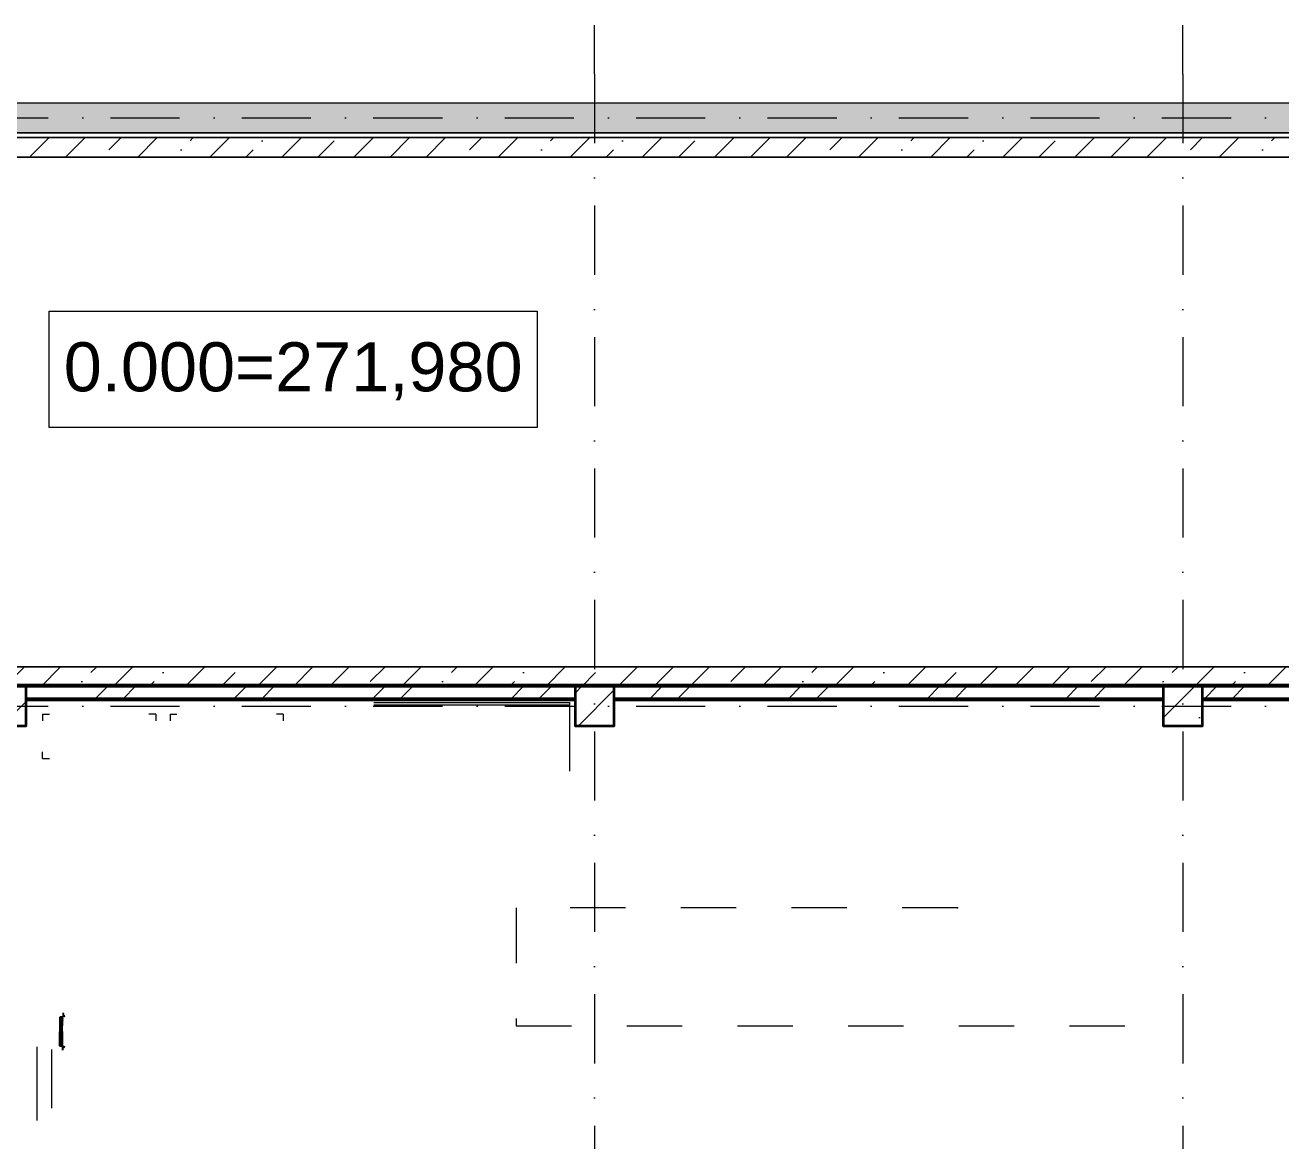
# Model space of a CAD drawing. Header units: millimetres. Extents: x -34838 to 729576, y -214038 to 121482.
# Drawn here: x 554632 to 567442, y -96171 to -84791 of the extents above; entities that cross this region are included whole.
import ezdxf
from ezdxf.enums import TextEntityAlignment as Align

# ---------------------------------------------------------------- set-up
doc = ezdxf.new("R2010")
doc.units = ezdxf.units.MM
doc.header["$MEASUREMENT"] = 0
for name, pattern in [('ШТРИХОВА 1_2', [1300, 750, -550]), ('Штриховая', [1128.888893, 564.444447, -564.444447]), ('Штрихпунктирная', [1340.555525, 705.555534, -352.777767, 0, -282.222223])]:
    doc.linetypes.add(name, pattern=pattern)
for name, color, linetype, lineweight in [('0_Ном._пера__1', 7, 'Continuous', 13), ('А _ ОСІ КООРДИНАЦІЙНІ.3D_Ном._пера__105', 7, 'Continuous', 13), ('А _ ОСІ КООРДИНАЦІЙНІ.3D_Ном._пера__25', 7, 'Continuous', 0), ('АБ _ 0 _ СТІНИ _ ЗОВНІШНІ .3D_Ном._пера__27', 7, 'Continuous', 35), ('АБ _ 0 _ СТІНИ _ ЗОВНІШНІ .3D_Ном._пера__47', 7, 'Continuous', 20), ('АБ _ 0 _ СТІНИ _ ЗОВНІШНІ .3D_Ном._пера__87', 7, 'Continuous', 13), ('АБ _ 1 _ КОЛОНИ _ КБ.3D_Ном._пера__28', 7, 'Continuous', 35)]:
    doc.layers.add(name, color=color, linetype=linetype, lineweight=lineweight)
for name, color, linetype in [('А _ ОСІ КООРДИНАЦІЙНІ.3D', 7, 'Continuous'), ('АБ _ 0 _ СТІНИ _ ЗОВНІШНІ .3D', 7, 'Continuous'), ('АБ _ 1 _ КОЛОНИ _ КБ.3D', 7, 'Continuous'), ('АП _ ТЕП _ ЗОНИ ПРИМІЩЕНЬ .3D', 7, 'Continuous')]:
    doc.layers.add(name, color=color, linetype=linetype)
doc.styles.add('СГЕНЕРИР_СТИЛЬ_1', font='Arial.ttf')
pattern_1 = [(45, (518441.76, -97737.7), (-367.6955, 367.6955), []), (45, (518257.9, -97553.85), (-367.6955, 367.6955), [390, -130, 0, -130])]
pattern_2 = [(45, (518441.8, -97737.7), (-707.107, 707.107), []), (45, (518300.3, -97596.3), (-707.107, 707.107), [])]

# ---------------------------------------------------------------- blocks, each defined once
blk = doc.blocks.new('Стена_56_1', base_point=(518367, -85738))
at = {"layer": 'АБ _ 0 _ СТІНИ _ ЗОВНІШНІ .3D', "linetype": 'Continuous', "lineweight": 0, "true_color": 0x000000}
h = blk.add_hatch(dxfattribs=at)
h.set_pattern_fill('М___БЕТОН_АРМОВАНИЙ___З__C0', color=18, style=0, pattern_type=2)
h.set_pattern_definition(pattern_1)
h.paths.add_polyline_path([(614292, -85588), (540142, -85588), (540142, -85888), (614272, -85888), (614292, -85874)])
at = {"layer": 'АБ _ 0 _ СТІНИ _ ЗОВНІШНІ .3D_Ном._пера__47', "color": 7, "linetype": 'Continuous', "lineweight": 20, "flags": 128}
for points in [[(614592, -85588), (540442, -85588)], [(540142, -85888), (614272, -85888)]]:
    blk.add_lwpolyline(points, dxfattribs=at)
blk = doc.blocks.new('Стена_64_1', base_point=(572764, -86038))
at = {"layer": 'АБ _ 0 _ СТІНИ _ ЗОВНІШНІ .3D', "linetype": 'Continuous', "lineweight": 0, "true_color": 0x000000}
h = blk.add_hatch(dxfattribs=at)
h.set_pattern_fill('М___БЕТОН_АРМОВАНИЙ___З__C0', color=18, style=0, pattern_type=2)
h.set_pattern_definition(pattern_1)
h.paths.add_polyline_path([(549568, -86138), (572664, -86138), (572664, -85938), (549568, -85938)])
at = {"layer": 'АБ _ 0 _ СТІНИ _ ЗОВНІШНІ .3D_Ном._пера__47', "color": 7, "linetype": 'Continuous', "lineweight": 20, "flags": 128}
for points in [[(572664, -85938), (549368, -85938)], [(549568, -86138), (572664, -86138)]]:
    blk.add_lwpolyline(points, dxfattribs=at)
blk = doc.blocks.new('Стена_71_1', base_point=(548807, -91598))
at = {"layer": 'АБ _ 0 _ СТІНИ _ ЗОВНІШНІ .3D', "linetype": 'Continuous', "lineweight": 0, "true_color": 0x000000}
h = blk.add_hatch(dxfattribs=at)
h.set_pattern_fill('М___ЦЕГЛА_ОБЛИЧКУВАЛЬНА__3B', color=18, style=0, pattern_type=2)
h.set_pattern_definition(pattern_2)
h.paths.add_polyline_path([(554642, -91658), (560242, -91658), (560242, -91538), (554642, -91538)])
h = blk.add_hatch(dxfattribs=at)
h.set_pattern_fill('М___ЦЕГЛА_ОБЛИЧКУВАЛЬНА__3B', color=18, style=0, pattern_type=2)
h.set_pattern_definition(pattern_2)
h.paths.add_polyline_path([(560642, -91658), (566242, -91658), (566242, -91538), (560642, -91538)])
h = blk.add_hatch(dxfattribs=at)
h.set_pattern_fill('М___ЦЕГЛА_ОБЛИЧКУВАЛЬНА__3B', color=18, style=0, pattern_type=2)
h.set_pattern_definition(pattern_2)
h.paths.add_polyline_path([(566642, -91658), (568642, -91658), (568642, -91538), (566642, -91538)])
at = {"layer": 'АБ _ 0 _ СТІНИ _ ЗОВНІШНІ .3D_Ном._пера__27', "color": 7, "linetype": 'Continuous', "lineweight": 35}
for p, q in [((560242, -91538), (554642, -91538)), ((566242, -91538), (560642, -91538)), ((568642, -91538), (566642, -91538)), ((554642, -91658), (560242, -91658)), ((560642, -91658), (566242, -91658)), ((566642, -91658), (568642, -91658))]:
    blk.add_line(p, q, dxfattribs=at)
at = {"layer": 'АБ _ 0 _ СТІНИ _ ЗОВНІШНІ .3D_Ном._пера__87', "color": 7, "linetype": 'Continuous', "lineweight": 13, "flags": 128}
for points in [[(572844, -91518), (548727, -91518)], [(554642, -91678), (560242, -91678)], [(560642, -91678), (566242, -91678)], [(566642, -91678), (568622, -91678)]]:
    blk.add_lwpolyline(points, dxfattribs=at)
blk = doc.blocks.new('Колонна_50_1', base_point=(554442, -91738))
at = {"layer": 'АБ _ 1 _ КОЛОНИ _ КБ.3D', "linetype": 'Continuous', "lineweight": 0, "true_color": 0x000000}
h = blk.add_hatch(dxfattribs=at)
h.set_pattern_fill('М___БЕТОН_АРМОВАНИЙ___З__C0', color=18, style=0, pattern_type=2)
h.set_pattern_definition(pattern_1)
h.paths.add_polyline_path([(554642, -91538), (554242, -91538), (554242, -91938), (554642, -91938)])
at = {"layer": 'АБ _ 1 _ КОЛОНИ _ КБ.3D_Ном._пера__28', "color": 7, "linetype": 'Continuous', "lineweight": 35, "flags": 128}
blk.add_lwpolyline([(554642, -91538), (554242, -91538), (554242, -91938), (554642, -91938)], close=True, dxfattribs=at)
blk = doc.blocks.new('Колонна_51_1', base_point=(560442, -91738))
at = {"layer": 'АБ _ 1 _ КОЛОНИ _ КБ.3D', "linetype": 'Continuous', "lineweight": 0, "true_color": 0x000000}
h = blk.add_hatch(dxfattribs=at)
h.set_pattern_fill('М___БЕТОН_АРМОВАНИЙ___З__C0', color=18, style=0, pattern_type=2)
h.set_pattern_definition(pattern_1)
h.paths.add_polyline_path([(560642, -91538), (560242, -91538), (560242, -91938), (560642, -91938)])
at = {"layer": 'АБ _ 1 _ КОЛОНИ _ КБ.3D_Ном._пера__28', "color": 7, "linetype": 'Continuous', "lineweight": 35, "flags": 128}
blk.add_lwpolyline([(560642, -91538), (560242, -91538), (560242, -91938), (560642, -91938)], close=True, dxfattribs=at)
blk = doc.blocks.new('Колонна_52_1', base_point=(566442, -91738))
at = {"layer": 'АБ _ 1 _ КОЛОНИ _ КБ.3D', "linetype": 'Continuous', "lineweight": 0, "true_color": 0x000000}
h = blk.add_hatch(dxfattribs=at)
h.set_pattern_fill('М___БЕТОН_АРМОВАНИЙ___З__C0', color=18, style=0, pattern_type=2)
h.set_pattern_definition(pattern_1)
h.paths.add_polyline_path([(566642, -91538), (566242, -91538), (566242, -91938), (566642, -91938)])
at = {"layer": 'АБ _ 1 _ КОЛОНИ _ КБ.3D_Ном._пера__28', "color": 7, "linetype": 'Continuous', "lineweight": 35, "flags": 128}
blk.add_lwpolyline([(566642, -91538), (566242, -91538), (566242, -91938), (566642, -91938)], close=True, dxfattribs=at)
blk = doc.blocks.new('Линия_2_1', base_point=(564142, -93795))
at = {"layer": '0_Ном._пера__1', "color": 7, "linetype": 'Штриховая', "lineweight": 13}
blk.add_line((564142, -93795), (559642, -93795), dxfattribs=at)
at = {"layer": '0_Ном._пера__1', "color": 7, "linetype": 'Continuous', "lineweight": 13}
blk.add_point((564142, -93795), dxfattribs=at)
blk.add_point((564142, -93795), dxfattribs=at)
blk = doc.blocks.new('Стена_116_1', base_point=(549468, -91436))
at = {"layer": 'АБ _ 0 _ СТІНИ _ ЗОВНІШНІ .3D', "linetype": 'Continuous', "lineweight": 0, "true_color": 0x000000}
h = blk.add_hatch(dxfattribs=at)
h.set_pattern_fill('М___БЕТОН_АРМОВАНИЙ___З__C0', color=18, style=0, pattern_type=2)
h.set_pattern_definition(pattern_1)
h.paths.add_polyline_path([(572664, -91336), (549568, -91336), (549568, -91536), (572664, -91536)])
at = {"layer": 'АБ _ 0 _ СТІНИ _ ЗОВНІШНІ .3D_Ном._пера__47', "color": 7, "linetype": 'Continuous', "lineweight": 20, "flags": 128}
for points in [[(572664, -91336), (549568, -91336)], [(549368, -91536), (572864, -91536)]]:
    blk.add_lwpolyline(points, dxfattribs=at)
blk = doc.blocks.new('Стандартный Маркер Сетки')
at = {"layer": 'А _ ОСІ КООРДИНАЦІЙНІ.3D_Ном._пера__105', "color": 7, "linetype": 'Штрихпунктирная', "lineweight": 13}
for p, q in [((500, 0), (0, 0)), ((500, 0), (18399, 0)), ((18399, 0), (18899, 0))]:
    blk.add_line(p, q, dxfattribs=at)
at = {"layer": 'А _ ОСІ КООРДИНАЦІЙНІ.3D_Ном._пера__105', "color": 7, "linetype": 'Continuous', "lineweight": 13}
blk.add_circle((19899, 0), 1000, dxfattribs=at)
at = {"layer": 'А _ ОСІ КООРДИНАЦІЙНІ.3D_Ном._пера__105', "color": 7, "linetype": 'Штрихпунктирная', "lineweight": 13}
blk.add_point((18399, 0), dxfattribs=at)
blk.add_point((18399, 0), dxfattribs=at)
at = {"layer": 'А _ ОСІ КООРДИНАЦІЙНІ.3D_Ном._пера__25', "color": 7, "lineweight": 0, "style": 'СГЕНЕРИР_СТИЛЬ_1'}
blk.add_attdef('AC_MarkerText_1', text='', height=700, rotation=90, dxfattribs=at).set_placement((19899, 40), align=Align.MIDDLE_CENTER)
blk = doc.blocks.new('Стандартный Маркер Сетки_2')
at = {"layer": 'А _ ОСІ КООРДИНАЦІЙНІ.3D_Ном._пера__105', "color": 7, "linetype": 'Штрихпунктирная', "lineweight": 13}
blk.add_line((500, 0), (99754.182117, 0), dxfattribs=at)
at = {"layer": 'А _ ОСІ КООРДИНАЦІЙНІ.3D_Ном._пера__25', "color": 7, "lineweight": 0, "style": 'СГЕНЕРИР_СТИЛЬ_1'}
blk.add_attdef('AC_MarkerText_1', text='', height=700, dxfattribs=at).set_placement((-1000, 40.005), align=Align.MIDDLE_CENTER)

msp = doc.modelspace()

# ---------------------------------------------------------------- linework, layer by layer
at = {"layer": '0_Ном._пера__1', "color": 7, "linetype": 'Continuous', "lineweight": 13}
for p, q in [((558188.7, -91699), (560188.7, -91699)), ((560188.7, -92399), (560188.7, -91699)), ((558188.7, -91724), (560188.7, -91724)), ((554983.9, -95200.5), (554987.2, -94909.6)), ((554991.7, -94909.6), (554987.2, -94909.6)), ((554991.7, -94909.6), (554988.4, -95200.6)), ((555015.7, -94905.4), (554991.7, -94905.1)), ((554991.7, -94909.6), (554991.7, -94905.1)), ((554991.7, -94909.6), (555015.7, -94909.9)), ((555012.1, -94915.8), (555015.6, -94915.9)), ((555012.1, -94920.3), (555012.1, -94915.8)), ((555015.6, -94915.9), (555015.7, -94909.9)), ((555015.6, -94920.4), (555015.6, -94915.9)), ((555015.7, -94905.4), (555015.7, -94909.9)), ((555017.7, -94865.4), (555017.2, -94905.4)), ((555025.4, -94895.4), (555030.7, -94895.5)), ((555032.7, -94897.5), (555028, -94905.5)), ((555030, -94903.3), (555028.1, -94903.3)), ((555028.1, -94903.8), (555030, -94903.8)), ((555031.1, -94895.6), (555028.5, -94895.6)), ((555033.9, -94902.5), (555029.6, -94898)), ((555030.1, -94897.9), (555032.4, -94900.2)), ((555030.4, -94892), (555030.4, -94892.5)), ((555030.4, -94892.5), (555034.9, -94892.5)), ((555036, -94895.6), (555031.1, -94895.6)), ((555031.3, -94892), (555031.3, -94892.5)), ((555033.1, -94900.5), (555033.6, -94900.5)), ((555034.2, -94900.5), (555033.6, -94900)), ((555033.6, -94900.5), (555034.2, -94900.5)), ((555034, -94892), (555034, -94892.5)), ((555034.7, -94900), (555034.7, -94900)), ((555034.7, -94900.5), (555034.7, -94900.5)), ((555034.9, -94892), (555034.9, -94892.5)), ((554994.7, -95180.2), (554997.4, -94930.2)), ((555001.9, -94930.2), (554997.4, -94930.2)), ((555001.9, -94930.2), (554999.2, -95180.2)), ((555001.9, -94930.2), (555004.9, -94930.3)), ((555001.9, -94932.5), (555004.9, -94932.6)), ((555004.9, -94930.3), (555004.9, -94932.6)), ((555011.8, -94944.5), (555010.6, -95055.1)), ((555011.9, -94935.3), (555011.8, -94944.5)), ((555015.3, -94944.5), (555011.8, -94944.5)), ((555011.9, -94935.3), (555011.9, -94930.8)), ((555011.9, -94930.8), (555015.4, -94930.9)), ((555015.4, -94935.4), (555011.9, -94935.3)), ((555012.1, -94920.3), (555012, -94923.3)), ((555015.5, -94923.4), (555012, -94923.3)), ((555015.6, -94920.4), (555012.1, -94920.3)), ((555014.1, -95055.1), (555015.3, -94944.5)), ((555015.4, -94939), (555015.3, -94944.5)), ((555015.4, -94930.9), (555015.5, -94923.4)), ((555015.4, -94935.4), (555015.4, -94930.9)), ((555015.6, -94920.4), (555015.5, -94923.4)), ((555009.2, -95175.3), (555009.3, -95166.2)), ((555009.3, -95166.2), (555010.6, -95055.6)), ((555012.8, -95166.2), (555009.3, -95166.2)), ((555010.6, -95055.1), (555014.1, -95055.1)), ((555010.6, -95055.6), (555010.6, -95055.1)), ((555014.1, -95055.6), (555010.6, -95055.6)), ((555014.1, -95055.6), (555012.8, -95166.2)), ((555012.8, -95171.7), (555012.8, -95166.2)), ((555014.1, -95055.1), (555014.1, -95055.6)), ((554904.2, -95838.8), (554904.2, -95238.9)), ((554983.9, -95200.5), (554988.4, -95200.6)), ((555012.4, -95200.9), (554988.4, -95200.6)), ((554988.4, -95205.1), (554988.4, -95200.6)), ((554988.4, -95205.1), (555012.4, -95205.4)), ((554994.7, -95180.2), (554999.2, -95180.2)), ((554999.2, -95177.9), (555002.2, -95177.9)), ((554999.2, -95180.2), (555002.2, -95180.2)), ((555002.2, -95180.2), (555002.2, -95177.9)), ((555009, -95194.8), (555009.1, -95190.3)), ((555012.5, -95194.9), (555009, -95194.8)), ((555009.1, -95190.3), (555009.1, -95187.3)), ((555012.6, -95187.4), (555009.1, -95187.3)), ((555009.1, -95190.3), (555012.6, -95190.4)), ((555009.2, -95175.3), (555009.2, -95179.8)), ((555012.7, -95175.4), (555009.2, -95175.3)), ((555009.2, -95179.8), (555012.7, -95179.9)), ((555012.5, -95194.9), (555012.4, -95200.9)), ((555012.4, -95200.9), (555012.4, -95205.4)), ((555012.5, -95194.9), (555012.6, -95190.4)), ((555012.7, -95179.9), (555012.6, -95187.4)), ((555012.6, -95190.4), (555012.6, -95187.4)), ((555012.7, -95175.4), (555012.7, -95179.9)), ((555013.5, -95245.4), (555013.9, -95205.4)), ((555021.9, -95215.5), (555027.1, -95215.6)), ((555029.2, -95213.5), (555024.6, -95205.5)), ((555024.7, -95207.2), (555026.6, -95207.3)), ((555026.6, -95207.8), (555024.7, -95207.7)), ((555027.6, -95215.5), (555025, -95215.4)), ((555030.5, -95208.6), (555026.1, -95213)), ((555026.6, -95213.1), (555028.9, -95210.9)), ((555026.8, -95218.6), (555031.3, -95218.6)), ((555026.8, -95219.1), (555026.8, -95218.6)), ((555027.1, -95215.6), (555033.1, -95215.6)), ((555032.4, -95215.5), (555027.6, -95215.5)), ((555027.7, -95219.1), (555027.7, -95218.6)), ((555029.6, -95210.6), (555030.2, -95210.6)), ((555030.2, -95210.6), (555030.8, -95210.6)), ((555030.8, -95210.6), (555030.2, -95211.1)), ((555030.4, -95219.1), (555030.4, -95218.6)), ((555031.3, -95210.6), (555031.2, -95210.6)), ((555031.3, -95211.1), (555031.2, -95211.1)), ((555031.3, -95210.6), (555033.8, -95210.6)), ((555033.8, -95211.1), (555031.3, -95211.1)), ((555031.3, -95219.1), (555031.3, -95218.6)), ((555033.1, -95215.5), (555032.4, -95215.5)), ((555033, -95218.6), (555032.9, -95218.6)), ((555032.9, -95219.1), (555032.9, -95218.6)), ((555033, -95219.1), (555033, -95218.6)), ((555033.7, -95219.1), (555033.7, -95218.6)), ((555033.7, -95219.1), (555033.7, -95218.6)), ((555036.1, -95219.1), (555036.1, -95218.6))]:
    msp.add_line(p, q, dxfattribs=at)
at = {"layer": '0_Ном._пера__1', "color": 7, "linetype": 'Штриховая', "lineweight": 13}
for p, q in [((559641.8, -93795.1), (559641.8, -94997.7)), ((559641.8, -94997.7), (566241.8, -94997.7))]:
    msp.add_line(p, q, dxfattribs=at)
at = {"layer": '0_Ном._пера__1', "color": 7, "linetype": 'ШТРИХОВА 1_2', "lineweight": 13}
msp.add_line((554756, -95961.9), (554756, -94661.9), dxfattribs=at)
at = {"layer": '0_Ном._пера__1', "color": 7, "linetype": 'Continuous', "lineweight": 13, "flags": 128}
msp.add_lwpolyline([(554876.2, -87709.4), (559856.8, -87709.4), (559856.8, -88895.1), (554876.2, -88895.1)], close=True, dxfattribs=at)
at = {"layer": '0_Ном._пера__1', "color": 7, "linetype": 'Continuous', "lineweight": 13}
for points in [[(554810.6, -91817.4), (554810.6, -91887.4)], [(554810.6, -91817.4), (554880.6, -91817.4)], [(555965.2, -91817.4), (555895.2, -91817.4)], [(555965.2, -91817.4), (555965.2, -91887.4)], [(556110.6, -91817.4), (556110.6, -91887.4)], [(556110.6, -91817.4), (556180.6, -91817.4)], [(557265.2, -91817.4), (557195.2, -91817.4)], [(557265.2, -91817.4), (557265.2, -91887.4)], [(554810.6, -92272), (554810.6, -92202)], [(554810.6, -92272), (554880.6, -92272)]]:
    msp.add_lwpolyline(points, dxfattribs=at)
at = {"layer": '0_Ном._пера__1', "color": 7, "linetype": 'Continuous', "lineweight": 13, "flags": 128}
for points in [[(555023.7, -94899.1), (555023.3, -94900.4), (555023.1, -94901.8), (555023, -94902.4), (555023, -94903.8)], [(555027.4, -94905.5), (555032.4, -94897.1)], [(555032.3, -94904.6), (555033.4, -94904.6)], [(555034.7, -94900), (555034.3, -94900), (555034.1, -94900), (555034, -94900), (555033.7, -94900), (555033.7, -94900), (555033.6, -94900)], [(555034.2, -94900.5), (555034.2, -94900.5), (555034.2, -94900.5), (555034.3, -94900.5), (555034.4, -94900.5), (555034.5, -94900.5), (555034.7, -94900.5)], [(555004.9, -94932.6), (555004.1, -94935.3), (555003.1, -94938.2), (555002.2, -94941.5), (555001.9, -94943.3), (555001.8, -94944.3), (555001.8, -94945.2)], [(555015.4, -94935.4), (555015.4, -94936), (555015.4, -94938), (555015.3, -94939.6)], [(555002.2, -95177.9), (555001.5, -95175.2), (555000.5, -95172.2), (554999.7, -95168.9), (554999.4, -95167.1), (554999.4, -95166.1), (554999.3, -95165.2)], [(555012.8, -95171.1), (555012.8, -95172.7), (555012.7, -95174.7), (555012.7, -95175.4)], [(555020.2, -95211.8), (555019.9, -95210.5), (555019.7, -95209.1), (555019.6, -95208.4), (555019.6, -95207.1)], [(555024.1, -95205.5), (555028.9, -95214)], [(555029, -95206.5), (555030, -95206.5)], [(555031.2, -95211.1), (555030.9, -95211.1), (555030.7, -95211.1), (555030.5, -95211.1), (555030.3, -95211.1), (555030.2, -95211.1), (555030.2, -95211.1)], [(555030.8, -95210.6), (555030.8, -95210.6), (555030.8, -95210.6), (555030.9, -95210.6), (555031, -95210.6), (555031.1, -95210.6), (555031.2, -95210.6)]]:
    msp.add_lwpolyline(points, dxfattribs=at)
at = {"layer": '0_Ном._пера__1', "color": 7, "linetype": 'Continuous', "lineweight": 13}
for centre, radius, start, end in [((554991.7, -94909.6), 4.5, 89.36461, 179.36461), ((555011.9, -94930.3), 14.5, 89.36461, 179.36461), ((555027.1, -94875.5), 4.5, 89.36461, 269.36461), ((555038, -94903.6), 15, 160.63088, 180.81062), ((555029, -94903.7), 6, 180.81062, 196.75434), ((555028.4, -94900.6), 5, 157.30914, 162.48087), ((555037, -94903.3), 14, 129.25182, 160.63088), ((555028.4, -94900.6), 5, 89.36461, 157.30914), ((555029, -94905.5), 3, 359.36461, 179.36461), ((555029, -94905.5), 2.5, 359.36461, 179.36461), ((555029, -94905.5), 2, 118.31965, 179.3646), ((555028.1, -94903.8), 0.5, 89.36462, 118.31964), ((555029.4, -94894), 2, 89.20201, 129.25182), ((555030.6, -94897), 1.5, 89.20201, 224.18025), ((555031.1, -94897), 1.37, 89.36462, 224.34285), ((555030, -94903.8), 0.5, 60.40959, 89.36462), ((555029, -94905.5), 2, 359.36461, 60.40957), ((555037.2, -94905.6), 5.05, 131.21993, 179.36461), ((555037.2, -94905.6), 5, 167.82766, 179.36461), ((555033.1, -94899.5), 1, 224.34286, 269.36461), ((555041.5, -94899.5), 8, 169.79644, 209.56917), ((555041.5, -94899.4), 7.9, 169.95904, 184.34914), ((555030.7, -94905.6), 4.5, 29.56917, 44.18025), ((555030.7, -94905.6), 4.5, 0.52372, 29.56918), ((555011.8, -94945.3), 10, 89.36461, 179.36461), ((555011.9, -94930.3), 10, 89.36461, 179.36461), ((555011.9, -94930.3), 7, 89.36461, 179.36461), ((555011.8, -94945.3), 14.5, 89.36461, 118.23034), ((555009.3, -95165.3), 10, 179.36461, 269.36461), ((554988.4, -95200.6), 4.5, 179.36461, 269.36461), ((555009.2, -95180.3), 14.5, 179.36461, 269.36461), ((555009.2, -95180.3), 10, 179.36461, 269.36461), ((555009.3, -95165.3), 14.5, 240.49887, 269.36461), ((555009.2, -95180.3), 7, 179.36461, 269.36461), ((555023.1, -95235.5), 4.5, 89.36461, 269.36461), ((555025.6, -95207.3), 6, 161.97487, 177.9186), ((555034.6, -95207.6), 15, 177.9186, 198.09833), ((555025, -95210.4), 5, 196.24836, 201.42009), ((555025, -95210.4), 5, 201.42007, 269.36461), ((555033.7, -95207.9), 14, 198.09833, 229.4774), ((555025.7, -95205.5), 3, 179.36461, 359.36461), ((555025.7, -95205.5), 2.5, 179.36461, 359.36461), ((555025.7, -95205.5), 2, 179.36462, 240.40958), ((555024.7, -95207.2), 0.5, 240.40959, 269.36462), ((555025.9, -95217.1), 2, 229.4774, 269.52722), ((555027.1, -95214.1), 1.5, 134.54897, 269.5272), ((555027.6, -95214.1), 1.37, 134.38636, 269.3646), ((555025.7, -95205.5), 2, 298.31965, 359.36461), ((555026.6, -95207.3), 0.5, 269.36462, 298.31964), ((555033.9, -95205.6), 5.05, 179.36461, 227.50929), ((555033.9, -95205.6), 5, 179.36461, 190.90156), ((555029.6, -95211.6), 1, 89.3646, 134.38636), ((555038.1, -95211.8), 8, 149.16004, 188.93278), ((555038.1, -95211.9), 7.9, 174.38008, 188.77018), ((555033.1, -95212.6), 3, 188.93278, 269.52721), ((555033.1, -95212.6), 2.9, 188.77018, 269.36461), ((555027.3, -95205.4), 4.5, 314.54896, 329.16007), ((555033.9, -95205.6), 5.05, 227.50929, 269.36461), ((555027.3, -95205.4), 4.5, 329.16004, 358.2055), ((555033.9, -95205.6), 1.5, 179.3646, 359.3646), ((555033.9, -95205.6), 1.4, 179.36461, 359.36461), ((555033.9, -95205.6), 5.05, 269.36462, 271.65706), ((555033.9, -95205.6), 5.55, 269.36462, 271.65706)]:
    msp.add_arc(centre, radius, start, end, dxfattribs=at)
for centre, major_axis, ratio, start_param, end_param in [((555011.8, -94945.3), (-10, 0.11), 0.0871557, 4.712389, 6.2831853), ((555009.3, -95165.3), (-10, 0.11), 0.0871557, 0, 1.5707963), ((555010.6, -95055.3), (10, -0.11), 0.0261467, 1.5707963, 3.1415927), ((555010.6, -95055.3), (-10, 0.11), 0.0261467, 0, 1.5707963)]:
    msp.add_ellipse(centre, major_axis=major_axis, ratio=ratio, start_param=start_param, end_param=end_param, dxfattribs=at)
at = {"layer": 'АП _ ТЕП _ ЗОНИ ПРИМІЩЕНЬ .3D', "color": 254, "linetype": 'Continuous', "lineweight": 0, "true_color": 0xddc2d0, "flags": 128}
for points in [[(524561.8, -93897.7), (548726.8, -93897.7), (548726.8, -91937.7), (548466.8, -91937.7), (548466.8, -91537.7), (548726.8, -91537.7), (548726.8, -91517.7), (549367.8, -91517.7), (549367.8, -85937.7), (572843.8, -85937.7), (572843.8, -85887.7), (524561.8, -85887.7), (524561.8, -85937.7), (524561.8, -91537.7), (524641.8, -91537.7), (524641.8, -91937.7), (524561.8, -91937.7)], [(572663.8, -91335.7), (572663.8, -86137.7), (549567.8, -86137.7), (549567.8, -91335.7)]]:
    msp.add_lwpolyline(points, close=True, dxfattribs=at)
msp.add_lwpolyline([(572241.8, -91677.7), (566641.8, -91677.7), (566641.8, -91937.7), (566241.8, -91937.7), (566241.8, -91677.7), (560641.8, -91677.7), (560641.8, -91937.7), (560241.8, -91937.7), (560241.8, -91677.7), (554641.8, -91677.7), (554641.8, -91937.7), (554241.8, -91937.7), (554241.8, -91677.7), (548886.8, -91677.7), (548886.8, -94057.7), (545281.8, -94057.7)], dxfattribs=at)

# ---------------------------------------------------------------- block references
at = {"color": 7, "linetype": 'Штриховая', "lineweight": 13}
msp.add_blockref('Линия_2_1', (564141.8, -93795.1), dxfattribs=at)
at = {"layer": 'А _ ОСІ КООРДИНАЦІЙНІ.3D', "color": 7, "linetype": 'Continuous', "lineweight": 60, "zscale": 1000}
for p in [(513441.8, -85737.7), (513441.8, -91737.7)]:
    msp.add_blockref('Стандартный Маркер Сетки_2', p, dxfattribs=at)
at = {"layer": 'А _ ОСІ КООРДИНАЦІЙНІ.3D', "color": 7, "linetype": 'Continuous', "lineweight": 60}
ref = msp.add_blockref('Стандартный Маркер Сетки', (554441.8, -84790.6), dxfattribs=dict(at, zscale=1000, rotation=270))
ref.add_attrib('AC_MarkerText_1', '7', dxfattribs={"layer": 'А _ ОСІ КООРДИНАЦІЙНІ.3D_Ном._пера__25', "color": 7, "lineweight": 0, "height": 700, "rotation": 360, "style": 'СГЕНЕРИР_СТИЛЬ_1'}).set_placement((554441.8, -104649.8), align=Align.MIDDLE_CENTER)
ref = msp.add_blockref('Стандартный Маркер Сетки', (560441.8, -84790.6), dxfattribs=dict(at, zscale=1000, rotation=270))
ref.add_attrib('AC_MarkerText_1', '8', dxfattribs={"layer": 'А _ ОСІ КООРДИНАЦІЙНІ.3D_Ном._пера__25', "color": 7, "lineweight": 0, "height": 700, "rotation": 360, "style": 'СГЕНЕРИР_СТИЛЬ_1'}).set_placement((560441.8, -104655.6), align=Align.MIDDLE_CENTER)
ref = msp.add_blockref('Стандартный Маркер Сетки', (566441.8, -84790.6), dxfattribs=dict(at, zscale=1000, rotation=270))
ref.add_attrib('AC_MarkerText_1', '9', dxfattribs={"layer": 'А _ ОСІ КООРДИНАЦІЙНІ.3D_Ном._пера__25', "color": 7, "lineweight": 0, "height": 700, "rotation": 360, "style": 'СГЕНЕРИР_СТИЛЬ_1'}).set_placement((566441.8, -104655.6), align=Align.MIDDLE_CENTER)
at = {"layer": 'АБ _ 0 _ СТІНИ _ ЗОВНІШНІ .3D', "color": 7, "lineweight": 20}
for name, p in [('Стена_56_1', (518366.8, -85737.7)), ('Стена_64_1', (572763.8, -86037.7)), ('Стена_116_1', (549467.8, -91435.7)), ('Стена_71_1', (548806.8, -91597.7))]:
    msp.add_blockref(name, p, dxfattribs=at)
at = {"layer": 'АБ _ 1 _ КОЛОНИ _ КБ.3D', "color": 7, "lineweight": 35}
for name, p in [('Колонна_50_1', (554441.8, -91737.7)), ('Колонна_51_1', (560441.8, -91737.7)), ('Колонна_52_1', (566441.8, -91737.7))]:
    msp.add_blockref(name, p, dxfattribs=at)

# ---------------------------------------------------------------- texts
at = {"layer": '0_Ном._пера__1', "color": 7, "linetype": 'Continuous', "lineweight": 13, "insert": (557366.5, -88322.2), "char_height": 500, "attachment_point": 5, "style": 'СГЕНЕРИР_СТИЛЬ_1'}
msp.add_mtext('\\A1;{\\pqc;\\fArial|b0|i0|c204|p34;0.000=271,980}', dxfattribs=at)

doc.saveas('drawing.dxf')
